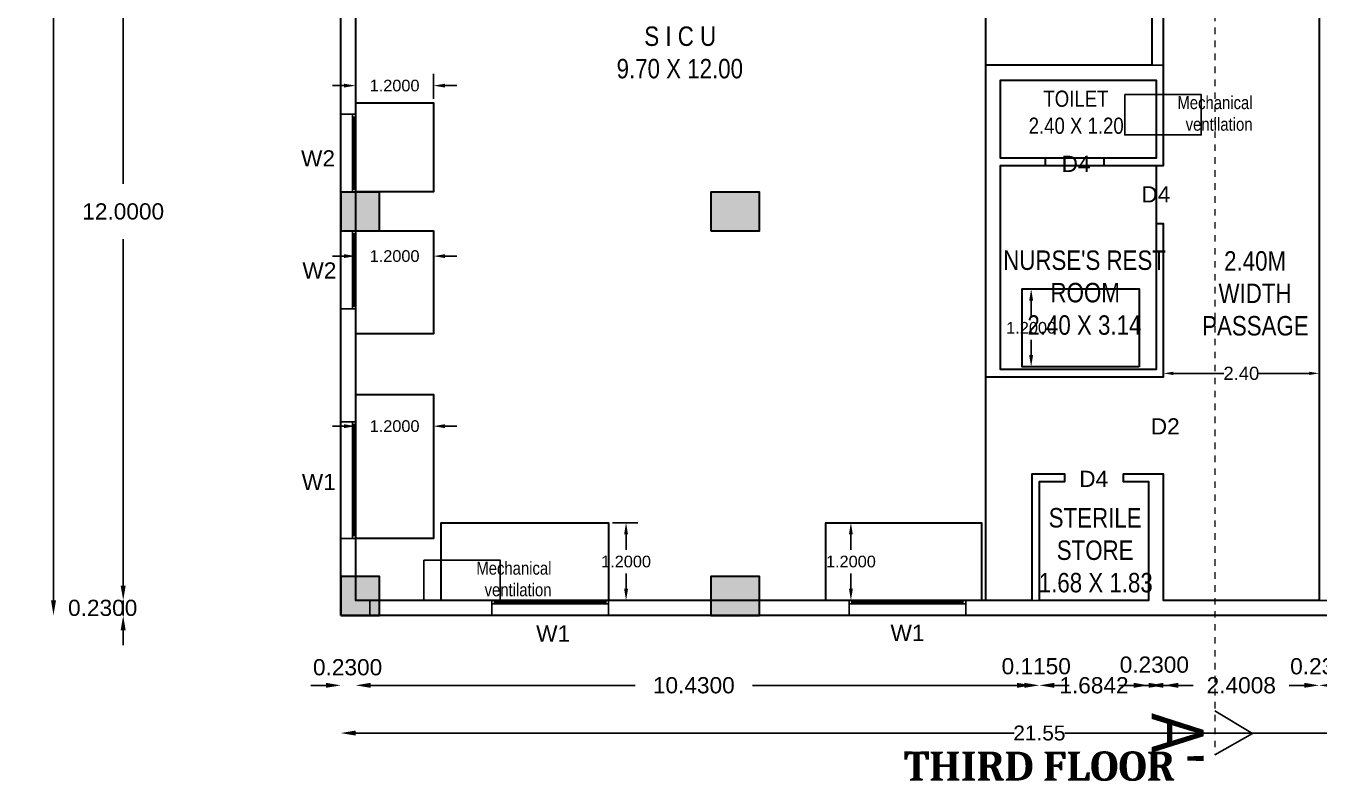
# Model space of a CAD drawing. Header units: metres. Extents: x -38 to 401, y 28 to 287.
# Drawn here: x 205.95 to 225.9, y 94 to 105.65 of the extents above; entities that cross this region are included whole.
import ezdxf

# ---------------------------------------------------------------- set-up
doc = ezdxf.new("R2010")
doc.units = ezdxf.units.M
doc.linetypes.add('CENTER', pattern=[2, 1.25, -0.25, 0.25, -0.25])
doc.layers.add('BLK_1_COVERED_AREA', color=140, linetype='Continuous', plot=False)
for name, color, linetype in [('BLK_1_FLR_3_AC_ROOM_5', 117, 'Continuous'), ('BLK_1_FLR_3_AC_ROOM_6', 117, 'Continuous'), ('BLK_1_FLR_3_ACROOM_5_LIGHT_VENTILATION_2', 117, 'Continuous'), ('BLK_1_FLR_3_ACROOM_5_LIGHT_VENTILATION_3', 117, 'Continuous'), ('BLK_1_FLR_3_ACROOM_5_LIGHT_VENTILATION_4', 117, 'Continuous'), ('BLK_1_FLR_3_ACROOM_5_LIGHT_VENTILATION_6', 117, 'Continuous'), ('BLK_1_FLR_3_ACROOM_6_LIGHT_VENTILATION_1', 117, 'Continuous'), ('BLK_1_FLR_3_CARPET_AREA', 10, 'Continuous'), ('PATH_WAY', 140, 'Continuous'), ('UBEAM', 1, 'Continuous'), ('UHATCH', 8, 'Continuous')]:
    doc.layers.add(name, color=color, linetype=linetype)
for name, color, linetype, lineweight in [('BLK_1_FLR_3_BLT_UP_AREA', 4, 'Continuous', 30), ('BLK_1_FLR_3_WC_BATH', 4, 'Continuous', 30), ('BLK_1_LVL_3_BLDG_FOOT_PRINT', 4, 'Continuous', 30), ('UCOLUMN', 6, 'Continuous', 30)]:
    doc.layers.add(name, color=color, linetype=linetype, lineweight=lineweight)
doc.styles.get("Standard").update_dxf_attribs({"font": 'arial.ttf'})
doc.dimstyles.get("Standard").update_dxf_attribs({"dimtxt": 0.18, "dimasz": 0.18, "dimexe": 0.18, "dimexo": 0.0625, "dimgap": 0.09, "dimtad": 0, "dimtih": 1, "dimtoh": 1, "dimdec": 4, "dimzin": 0, "dimdsep": 46, "dimtxsty": 'Standard', "dimcen": 0.09, "dimadec": 0, "dimazin": 0, "dimtfac": 1, "dimtdec": 4, "dimtofl": 0, "dimtmove": 0, "dimatfit": 3, "dimfxl": 0, "dimtolj": 1, "dimtzin": 0, "dimarcsym": 0})
doc.dimstyles.new('STANDARD$0', dxfattribs={"dimtxt": 7, "dimasz": 3, "dimexe": 3, "dimexo": 1, "dimgap": 1.5, "dimtad": 1, "dimdec": 1, "dimzin": 1, "dimdsep": 46, "dimlunit": 4, "dimtxsty": 'Standard', "dimblk": 'OBLIQUE', "dimcen": 0.09375, "dimdle": 1, "dimclrd": 8, "dimclre": 8, "dimclrt": 7, "dimadec": 1, "dimazin": 0, "dimtfac": 1, "dimtdec": 1, "dimtix": 1, "dimtmove": 2, "dimatfit": 3, "dimldrblk": 'ARCHTICK', "dimfxl": 0, "dimfrac": 2, "dimtolj": 1, "dimtzin": 0, "dimarcsym": 0})

# ---------------------------------------------------------------- blocks, each defined once
blk = doc.blocks.new('*D177')
at = {"color": 0, "lineweight": -2}
for p, q in [((211.036, 94.738), (221.19, 94.738)), ((232.126, 94.738), (221.972, 94.738))]:
    blk.add_line(p, q, dxfattribs=at)
at = {"color": 0}
for points in [[(211.036, 94.777), (211.036, 94.7), (210.806, 94.738)], [(232.126, 94.777), (232.126, 94.7), (232.356, 94.738)]]:
    blk.add_solid(points, dxfattribs=at)
at = {"layer": 'Defpoints', "color": 0}
for p in [(210.806, 96.553), (232.356, 96.553), (210.806, 94.738)]:
    blk.add_point(p, dxfattribs=at)
at = {"color": 0, "lineweight": 25, "insert": (221.581, 94.738), "char_height": 0.23, "attachment_point": 5}
blk.add_mtext('\\A1;21.55', dxfattribs=at)
blk = doc.blocks.new('600X600')
at = {"layer": 'UHATCH', "linetype": 'Continuous'}
h = blk.add_hatch(color=256, dxfattribs=at)
h.dxf.hatch_style = 1
h.paths.add_polyline_path([(600, 600), (0, 600), (0, 0), (600, 0)])
at = {"layer": 'UCOLUMN', "linetype": 'Continuous'}
blk.add_lwpolyline([(0, 0), (600, 0), (600, 600), (0, 600)], close=True, dxfattribs=at)
blk = doc.blocks.new('750 x 750')
blk.add_blockref('600X600', (0, 75))
blk = doc.blocks.new('600X750')
at = {"layer": 'UHATCH', "linetype": 'Continuous'}
h = blk.add_hatch(color=256, dxfattribs=at)
h.dxf.hatch_style = 1
h.paths.add_polyline_path([(0, 600), (-750, 600), (-750, 0), (0, 0)])
at = {"layer": 'UCOLUMN', "linetype": 'Continuous'}
blk.add_lwpolyline([(0, 0), (-750, 0), (-750, 600), (0, 600)], close=True, dxfattribs=at)
blk = doc.blocks.new('ASDFSDFSDFDFD')
at = {"layer": 'UBEAM', "linetype": 'Continuous'}
for p in [(-21550, -9235), (-21550, -15165)]:
    blk.add_blockref('750 x 750', p, dxfattribs=at)
at = {"layer": 'UBEAM', "xscale": -1}
for p in [(-15840, -9160), (-15840, -15090)]:
    blk.add_blockref('600X750', p, dxfattribs=at)
blk = doc.blocks.new('*D565')
at = {"color": 0, "lineweight": -2}
for p, q in [((207.45, 108.553), (207.45, 103.211)), ((207.45, 97.013), (207.45, 102.355))]:
    blk.add_line(p, q, dxfattribs=at)
at = {"color": 0}
for points in [[(207.411, 108.553), (207.488, 108.553), (207.45, 108.783)], [(207.411, 97.013), (207.488, 97.013), (207.45, 96.783)]]:
    blk.add_solid(points, dxfattribs=at)
at = {"layer": 'Defpoints', "color": 0}
for p in [(207.45, 108.783), (211.036, 108.783), (211.036, 96.783)]:
    blk.add_point(p, dxfattribs=at)
at = {"color": 0, "lineweight": 25, "insert": (207.45, 102.783), "char_height": 0.25, "attachment_point": 5}
blk.add_mtext('\\A1;12.0000', dxfattribs=at)
blk = doc.blocks.new('*D566')
at = {"color": 0, "lineweight": -2}
for p, q in [((207.45, 97.013), (207.45, 97.243)), ((207.45, 96.783), (207.45, 96.553)), ((207.45, 96.323), (207.45, 96.093))]:
    blk.add_line(p, q, dxfattribs=at)
at = {"color": 0}
for points in [[(207.411, 97.013), (207.488, 97.013), (207.45, 96.783)], [(207.411, 96.323), (207.488, 96.323), (207.45, 96.553)]]:
    blk.add_solid(points, dxfattribs=at)
at = {"layer": 'Defpoints', "color": 0}
for p in [(211.036, 96.783), (207.45, 96.553), (210.806, 96.553)]:
    blk.add_point(p, dxfattribs=at)
at = {"color": 0, "lineweight": 25, "insert": (207.134, 96.668), "char_height": 0.25, "attachment_point": 5}
blk.add_mtext('\\A1;0.2300', dxfattribs=at)
blk = doc.blocks.new('*D579')
at = {"color": 0, "lineweight": -2}
for p, q in [((206.375, 149.667), (206.375, 123.653)), ((206.375, 96.783), (206.375, 122.797))]:
    blk.add_line(p, q, dxfattribs=at)
at = {"color": 0}
for points in [[(206.337, 149.667), (206.413, 149.667), (206.375, 149.897)], [(206.337, 96.783), (206.413, 96.783), (206.375, 96.553)]]:
    blk.add_solid(points, dxfattribs=at)
at = {"layer": 'Defpoints', "color": 0}
for p in [(206.375, 149.897), (210.793, 149.897), (210.806, 96.553)]:
    blk.add_point(p, dxfattribs=at)
at = {"color": 0, "lineweight": 25, "insert": (206.375, 123.225), "char_height": 0.25, "attachment_point": 5}
blk.add_mtext('\\A1;53.35', dxfattribs=at)
blk = doc.blocks.new('*D580')
at = {"color": 0, "lineweight": -2}
for p, q in [((211.266, 95.474), (215.347, 95.474)), ((221.236, 95.474), (217.155, 95.474))]:
    blk.add_line(p, q, dxfattribs=at)
at = {"color": 0}
for points in [[(211.266, 95.513), (211.266, 95.436), (211.036, 95.474)], [(221.236, 95.513), (221.236, 95.436), (221.466, 95.474)]]:
    blk.add_solid(points, dxfattribs=at)
at = {"layer": 'Defpoints', "color": 0}
for p in [(211.036, 96.783), (221.466, 96.785), (221.466, 95.474)]:
    blk.add_point(p, dxfattribs=at)
at = {"color": 0, "lineweight": 25, "insert": (216.251, 95.474), "char_height": 0.25, "attachment_point": 5}
blk.add_mtext('\\A1;10.4300', dxfattribs=at)
blk = doc.blocks.new('*D47')
at = {"color": 0, "lineweight": -2}
for p, q in [((210.576, 95.474), (210.346, 95.474)), ((211.266, 95.474), (211.496, 95.474))]:
    blk.add_line(p, q, dxfattribs=at)
at = {"color": 0}
for points in [[(210.576, 95.513), (210.576, 95.436), (210.806, 95.474)], [(211.266, 95.513), (211.266, 95.436), (211.036, 95.474)]]:
    blk.add_solid(points, dxfattribs=at)
at = {"layer": 'Defpoints', "color": 0}
for p in [(211.036, 96.783), (210.806, 96.553), (210.806, 95.474)]:
    blk.add_point(p, dxfattribs=at)
at = {"color": 0, "lineweight": 25, "insert": (210.911, 95.752), "char_height": 0.25, "attachment_point": 5}
blk.add_mtext('\\A1;0.2300', dxfattribs=at)
blk = doc.blocks.new('*D445')
at = {"color": 0, "lineweight": -2}
for p, q in [((221.236, 95.474), (221.006, 95.474)), ((221.811, 95.474), (222.041, 95.474))]:
    blk.add_line(p, q, dxfattribs=at)
at = {"color": 0}
for points in [[(221.236, 95.513), (221.236, 95.436), (221.466, 95.474)], [(221.811, 95.513), (221.811, 95.436), (221.581, 95.474)]]:
    blk.add_solid(points, dxfattribs=at)
at = {"layer": 'Defpoints', "color": 0}
for p in [(221.466, 96.785), (221.581, 96.785), (221.581, 95.474)]:
    blk.add_point(p, dxfattribs=at)
at = {"color": 0, "lineweight": 25, "insert": (221.532, 95.768), "char_height": 0.25, "attachment_point": 5}
blk.add_mtext('\\A1;0.1150', dxfattribs=at)
blk = doc.blocks.new('*D446')
at = {"color": 0, "lineweight": -2}
for p, q in [((221.351, 95.474), (221.121, 95.474)), ((223.495, 95.474), (223.725, 95.474))]:
    blk.add_line(p, q, dxfattribs=at)
at = {"color": 0}
for points in [[(221.351, 95.513), (221.351, 95.436), (221.581, 95.474)], [(223.495, 95.513), (223.495, 95.436), (223.265, 95.474)]]:
    blk.add_solid(points, dxfattribs=at)
at = {"layer": 'Defpoints', "color": 0}
for p in [(221.581, 96.785), (223.265, 96.783), (223.265, 95.474)]:
    blk.add_point(p, dxfattribs=at)
at = {"color": 0, "lineweight": 25, "insert": (222.423, 95.474), "char_height": 0.25, "attachment_point": 5}
blk.add_mtext('\\A1;1.6842', dxfattribs=at)
blk = doc.blocks.new('*D447')
at = {"color": 0, "lineweight": -2}
for p, q in [((223.035, 95.474), (222.805, 95.474)), ((223.725, 95.474), (223.955, 95.474))]:
    blk.add_line(p, q, dxfattribs=at)
at = {"color": 0}
for points in [[(223.035, 95.513), (223.035, 95.436), (223.265, 95.474)], [(223.725, 95.513), (223.725, 95.436), (223.495, 95.474)]]:
    blk.add_solid(points, dxfattribs=at)
at = {"layer": 'Defpoints', "color": 0}
for p in [(223.265, 96.783), (223.495, 96.783), (223.495, 95.474)]:
    blk.add_point(p, dxfattribs=at)
at = {"color": 0, "lineweight": 25, "insert": (223.354, 95.792), "char_height": 0.25, "attachment_point": 5}
blk.add_mtext('\\A1;0.2300', dxfattribs=at)
blk = doc.blocks.new('*D448')
at = {"color": 0, "lineweight": -2}
for p, q in [((223.265, 95.474), (223.035, 95.474)), ((226.126, 95.474), (226.356, 95.474))]:
    blk.add_line(p, q, dxfattribs=at)
at = {"color": 0}
for points in [[(223.265, 95.513), (223.265, 95.436), (223.495, 95.474)], [(226.126, 95.513), (226.126, 95.436), (225.896, 95.474)]]:
    blk.add_solid(points, dxfattribs=at)
at = {"layer": 'Defpoints', "color": 0}
for p in [(223.495, 96.783), (225.896, 96.783), (225.896, 95.474)]:
    blk.add_point(p, dxfattribs=at)
at = {"color": 0, "lineweight": 25, "insert": (224.695, 95.474), "char_height": 0.25, "attachment_point": 5}
blk.add_mtext('\\A1;2.4008', dxfattribs=at)
blk = doc.blocks.new('*D449')
at = {"color": 0, "lineweight": -2}
for p, q in [((225.666, 95.474), (225.436, 95.474)), ((226.356, 95.474), (226.586, 95.474))]:
    blk.add_line(p, q, dxfattribs=at)
at = {"color": 0}
for points in [[(225.666, 95.513), (225.666, 95.436), (225.896, 95.474)], [(226.356, 95.513), (226.356, 95.436), (226.126, 95.474)]]:
    blk.add_solid(points, dxfattribs=at)
at = {"layer": 'Defpoints', "color": 0}
for p in [(225.896, 96.783), (226.126, 96.783), (226.126, 95.474)]:
    blk.add_point(p, dxfattribs=at)
at = {"color": 0, "lineweight": 25, "insert": (225.983, 95.767), "char_height": 0.25, "attachment_point": 5}
blk.add_mtext('\\A1;0.2300', dxfattribs=at)
blk = doc.blocks.new('*D746')
at = {"layer": 'Defpoints', "color": 0}
for p in [(223.496, 100.233), (225.896, 100.286), (225.896, 100.233)]:
    blk.add_point(p, dxfattribs=at)
at = {"layer": 'PATH_WAY', "color": 0, "lineweight": -2}
for p, q in [((223.496, 100.233), (223.496, 100.286)), ((223.648, 100.286), (224.428, 100.286)), ((225.743, 100.286), (224.963, 100.286)), ((225.896, 100.233), (225.896, 100.286))]:
    blk.add_line(p, q, dxfattribs=at)
at = {"layer": 'PATH_WAY', "color": 0}
for points in [[(223.648, 100.312), (223.648, 100.261), (223.496, 100.286)], [(225.743, 100.312), (225.743, 100.261), (225.896, 100.286)]]:
    blk.add_solid(points, dxfattribs=at)
at = {"layer": 'PATH_WAY', "color": 0, "lineweight": 30, "insert": (224.696, 100.286), "char_height": 0.2032, "attachment_point": 5}
blk.add_mtext('\\A1;2.40', dxfattribs=at)
blk = doc.blocks.new('*D970')
at = {"layer": 'BLK_1_FLR_3_ACROOM_5_LIGHT_VENTILATION_2', "color": 0, "lineweight": -2}
for p, q in [((210.856, 104.725), (210.676, 104.725)), ((211.036, 104.521), (211.036, 104.905)), ((212.236, 104.521), (212.236, 104.905)), ((212.416, 104.725), (212.596, 104.725))]:
    blk.add_line(p, q, dxfattribs=at)
at = {"layer": 'BLK_1_FLR_3_ACROOM_5_LIGHT_VENTILATION_2', "color": 0}
for points in [[(210.856, 104.755), (210.856, 104.695), (211.036, 104.725)], [(212.416, 104.755), (212.416, 104.695), (212.236, 104.725)]]:
    blk.add_solid(points, dxfattribs=at)
at = {"layer": 'Defpoints', "color": 0}
for p in [(212.236, 104.725), (211.036, 104.458), (212.236, 104.458)]:
    blk.add_point(p, dxfattribs=at)
at = {"layer": 'BLK_1_FLR_3_ACROOM_5_LIGHT_VENTILATION_2', "color": 0, "lineweight": 30, "insert": (211.636, 104.725), "char_height": 0.18, "attachment_point": 5}
blk.add_mtext('\\A1;1.2000', dxfattribs=at)
blk = doc.blocks.new('*D971')
at = {"layer": 'BLK_1_FLR_3_ACROOM_5_LIGHT_VENTILATION_3', "color": 0, "lineweight": -2}
for p, q in [((211.036, 102.42), (211.036, 101.915)), ((212.236, 102.42), (212.236, 101.915)), ((210.856, 102.095), (210.676, 102.095)), ((212.416, 102.095), (212.596, 102.095))]:
    blk.add_line(p, q, dxfattribs=at)
at = {"layer": 'BLK_1_FLR_3_ACROOM_5_LIGHT_VENTILATION_3', "color": 0}
for points in [[(210.856, 102.125), (210.856, 102.065), (211.036, 102.095)], [(212.416, 102.125), (212.416, 102.065), (212.236, 102.095)]]:
    blk.add_solid(points, dxfattribs=at)
at = {"layer": 'Defpoints', "color": 0}
for p in [(211.036, 102.483), (212.236, 102.483), (211.036, 102.095)]:
    blk.add_point(p, dxfattribs=at)
at = {"layer": 'BLK_1_FLR_3_ACROOM_5_LIGHT_VENTILATION_3', "color": 0, "lineweight": 30, "insert": (211.636, 102.095), "char_height": 0.18, "attachment_point": 5}
blk.add_mtext('\\A1;1.2000', dxfattribs=at)
blk = doc.blocks.new('*D972')
at = {"layer": 'BLK_1_FLR_3_ACROOM_5_LIGHT_VENTILATION_4', "color": 0, "lineweight": -2}
for p, q in [((211.036, 99.897), (211.036, 99.292)), ((212.236, 99.897), (212.236, 99.292)), ((210.856, 99.472), (210.676, 99.472)), ((212.416, 99.472), (212.596, 99.472))]:
    blk.add_line(p, q, dxfattribs=at)
at = {"layer": 'BLK_1_FLR_3_ACROOM_5_LIGHT_VENTILATION_4', "color": 0}
for points in [[(210.856, 99.502), (210.856, 99.442), (211.036, 99.472)], [(212.416, 99.502), (212.416, 99.442), (212.236, 99.472)]]:
    blk.add_solid(points, dxfattribs=at)
at = {"layer": 'Defpoints', "color": 0}
for p in [(211.036, 99.96), (212.236, 99.96), (211.036, 99.472)]:
    blk.add_point(p, dxfattribs=at)
at = {"layer": 'BLK_1_FLR_3_ACROOM_5_LIGHT_VENTILATION_4', "color": 0, "lineweight": 30, "insert": (211.636, 99.472), "char_height": 0.18, "attachment_point": 5}
blk.add_mtext('\\A1;1.2000', dxfattribs=at)
blk = doc.blocks.new('*D973')
at = {"layer": 'BLK_1_FLR_3_ACROOM_5_LIGHT_VENTILATION_4', "color": 0, "lineweight": -2}
for p, q in [((214.998, 97.983), (215.386, 97.983)), ((215.206, 97.803), (215.206, 97.565)), ((215.206, 96.963), (215.206, 97.201)), ((214.998, 96.783), (215.386, 96.783))]:
    blk.add_line(p, q, dxfattribs=at)
at = {"layer": 'BLK_1_FLR_3_ACROOM_5_LIGHT_VENTILATION_4', "color": 0}
for points in [[(215.176, 97.803), (215.236, 97.803), (215.206, 97.983)], [(215.176, 96.963), (215.236, 96.963), (215.206, 96.783)]]:
    blk.add_solid(points, dxfattribs=at)
at = {"layer": 'Defpoints', "color": 0}
for p in [(214.936, 97.983), (214.936, 96.783), (215.206, 96.783)]:
    blk.add_point(p, dxfattribs=at)
at = {"layer": 'BLK_1_FLR_3_ACROOM_5_LIGHT_VENTILATION_4', "color": 0, "lineweight": 30, "insert": (215.206, 97.383), "char_height": 0.18, "attachment_point": 5}
blk.add_mtext('\\A1;1.2000', dxfattribs=at)
blk = doc.blocks.new('*D974')
at = {"layer": 'BLK_1_FLR_3_ACROOM_5_LIGHT_VENTILATION_6', "color": 0, "lineweight": -2}
for p, q in [((218.35, 97.983), (218.854, 97.983)), ((218.674, 97.803), (218.674, 97.565)), ((218.674, 96.963), (218.674, 97.201)), ((218.35, 96.783), (218.854, 96.783))]:
    blk.add_line(p, q, dxfattribs=at)
at = {"layer": 'BLK_1_FLR_3_ACROOM_5_LIGHT_VENTILATION_6', "color": 0}
for points in [[(218.644, 97.803), (218.704, 97.803), (218.674, 97.983)], [(218.644, 96.963), (218.704, 96.963), (218.674, 96.783)]]:
    blk.add_solid(points, dxfattribs=at)
at = {"layer": 'Defpoints', "color": 0}
for p in [(218.288, 97.983), (218.288, 96.783), (218.674, 96.783)]:
    blk.add_point(p, dxfattribs=at)
at = {"layer": 'BLK_1_FLR_3_ACROOM_5_LIGHT_VENTILATION_6', "color": 0, "lineweight": 30, "insert": (218.674, 97.383), "char_height": 0.18, "attachment_point": 5}
blk.add_mtext('\\A1;1.2000', dxfattribs=at)
blk = doc.blocks.new('*D975')
at = {"layer": 'BLK_1_FLR_3_ACROOM_6_LIGHT_VENTILATION_1', "color": 0, "lineweight": -2}
for p, q in [((221.38, 101.588), (221.634, 101.588)), ((221.454, 101.408), (221.454, 101.17)), ((221.454, 100.568), (221.454, 100.806)), ((221.38, 100.388), (221.634, 100.388))]:
    blk.add_line(p, q, dxfattribs=at)
at = {"layer": 'BLK_1_FLR_3_ACROOM_6_LIGHT_VENTILATION_1', "color": 0}
for points in [[(221.424, 101.408), (221.484, 101.408), (221.454, 101.588)], [(221.424, 100.568), (221.484, 100.568), (221.454, 100.388)]]:
    blk.add_solid(points, dxfattribs=at)
at = {"layer": 'Defpoints', "color": 0}
for p in [(221.318, 101.588), (221.454, 101.588), (221.318, 100.388)]:
    blk.add_point(p, dxfattribs=at)
at = {"layer": 'BLK_1_FLR_3_ACROOM_6_LIGHT_VENTILATION_1', "color": 0, "lineweight": 30, "insert": (221.454, 100.988), "char_height": 0.18, "attachment_point": 5}
blk.add_mtext('\\A1;1.2000', dxfattribs=at)

msp = doc.modelspace()

# ---------------------------------------------------------------- linework, layer by layer
at = {"linetype": 'CENTER', "lineweight": 20, "ltscale": 0.05}
msp.add_line((224.28651, 151.61908), (224.28651, 94.40435), dxfattribs=at)
at = {"color": 7, "lineweight": 25}
for p, q in [((225.89571, 108.78293), (225.89571, 96.78293)), ((211.03571, 104.28293), (211.03571, 105.95036)), ((211.03571, 104.28293), (210.80571, 104.28293)), ((210.80572, 103.08293), (210.80572, 104.28293)), ((210.98461, 104.24034), (210.98461, 103.09899)), ((211.00664, 103.12552), (211.00665, 104.24034)), ((211.01516, 103.12552), (211.01517, 104.24034)), ((211.03571, 103.09899), (211.03572, 104.24034)), ((210.80571, 103.08293), (211.03571, 103.08293)), ((211.03571, 102.48294), (211.03571, 103.08292)), ((211.03571, 102.48293), (210.80571, 102.48293)), ((210.80572, 102.48293), (210.80572, 101.28293)), ((210.98461, 101.32552), (210.98461, 102.46688)), ((211.00664, 102.44034), (211.00665, 101.32552)), ((211.01516, 102.44034), (211.01517, 101.32552)), ((211.03571, 102.46688), (211.03572, 101.32552)), ((210.80571, 101.28293), (211.03571, 101.28293)), ((211.03571, 99.5406), (211.03571, 101.28293)), ((210.80571, 97.7406), (210.80571, 99.5406)), ((211.03571, 99.5406), (210.80571, 99.5406)), ((210.98461, 99.49801), (210.9846, 97.75665)), ((211.00663, 97.78319), (211.00664, 99.49801)), ((211.01515, 97.78319), (211.01516, 99.49801)), ((211.03571, 97.75665), (211.03571, 99.49801)), ((221.97323, 98.73293), (221.46571, 98.73293)), ((221.46571, 98.73293), (221.46571, 96.78543)), ((221.58071, 96.78543), (221.58071, 98.61793)), ((221.58071, 98.61793), (221.97321, 98.61793)), ((221.97321, 98.61793), (221.97323, 98.73293)), ((223.49571, 98.73293), (222.87321, 98.73293)), ((222.87321, 98.73293), (222.87321, 98.61793)), ((222.87321, 98.61793), (223.26571, 98.61793)), ((223.26571, 98.61793), (223.2649, 96.78293)), ((223.4949, 96.78293), (223.49571, 98.73293)), ((210.80571, 97.7406), (211.03571, 97.7406)), ((211.03571, 96.78543), (211.03571, 97.7406)), ((211.03571, 96.78543), (211.25571, 96.78293)), ((213.13571, 96.78293), (211.03571, 96.78293)), ((211.25571, 96.55293), (211.25571, 96.78293)), ((213.13571, 96.78293), (213.13571, 96.55293)), ((213.15177, 96.78293), (214.89312, 96.78294)), ((213.1783, 96.76238), (214.89312, 96.76239)), ((213.1783, 96.75386), (214.89312, 96.75387)), ((223.2649, 96.78293), (214.93571, 96.78293)), ((214.93571, 96.78293), (214.93571, 96.55293)), ((218.64475, 96.78293), (218.64475, 96.55293)), ((218.66081, 96.78293), (220.40216, 96.78294)), ((218.68734, 96.76238), (220.40216, 96.76239)), ((218.68734, 96.75386), (220.40216, 96.75387)), ((220.44475, 96.78293), (220.44475, 96.55293)), ((227.81071, 96.78293), (223.4949, 96.78293)), ((210.80571, 96.55293), (211.25571, 96.55293)), ((210.80571, 96.55293), (213.13571, 96.55293)), ((213.13571, 96.55294), (214.93571, 96.55294)), ((214.89312, 96.73183), (213.15177, 96.73182)), ((214.93571, 96.55293), (227.81071, 96.55293)), ((218.64475, 96.55294), (220.44475, 96.55294)), ((220.40216, 96.73183), (218.66081, 96.73182))]:
    msp.add_line(p, q, dxfattribs=at)
for points in [[(210.80571, 104.28293), (210.80571, 105.95036)], [(223.49571, 102.59293), (223.49571, 100.23293), (220.75071, 100.23293), (220.75071, 105.03793), (223.49571, 105.03793), (223.49571, 103.49293), (222.57321, 103.49293), (222.57321, 103.60793), (223.38071, 103.60793), (223.38071, 104.80793), (220.98071, 104.80793), (220.98071, 103.60793), (221.67321, 103.60793), (221.67321, 103.49293), (220.98071, 103.49293), (220.98071, 100.34793), (223.38071, 100.34793), (223.38071, 102.59293), (223.49571, 102.59293)], [(210.80571, 102.48294), (210.80571, 103.08292)], [(210.80571, 99.5406), (210.80571, 101.28293)], [(210.80571, 96.55293), (210.80571, 97.7406)], [(224.28651, 95.08032), (224.86939, 94.73047), (224.28651, 94.40435)]]:
    msp.add_lwpolyline(points, dxfattribs=at)
for points in [[(222.89867, 104.58569), (224.0781, 104.58569), (224.0781, 103.96427), (222.89867, 103.96427)], [(211.03572, 104.24034), (210.98461, 104.24034), (210.98461, 104.28293), (211.03572, 104.28293)], [(211.03571, 103.12552), (210.98461, 103.12552), (210.98461, 103.08293), (211.03571, 103.08293)], [(211.03571, 102.44034), (210.98461, 102.44034), (210.98461, 102.48293), (211.03571, 102.48293)], [(211.03572, 101.32552), (210.98461, 101.32552), (210.98461, 101.28293), (211.03572, 101.28293)], [(211.03571, 99.49801), (210.98461, 99.49801), (210.98461, 99.5406), (211.03571, 99.5406)], [(211.03571, 97.78319), (210.9846, 97.78319), (210.9846, 97.7406), (211.03571, 97.7406)], [(212.08571, 97.40435), (213.26515, 97.40435), (213.26515, 96.78293), (212.08571, 96.78293)], [(213.1783, 96.78293), (213.1783, 96.73182), (213.13571, 96.73182), (213.13571, 96.78293)], [(214.89312, 96.78294), (214.89312, 96.73183), (214.93571, 96.73183), (214.93571, 96.78294)], [(218.68734, 96.78293), (218.68734, 96.73182), (218.64475, 96.73182), (218.64475, 96.78293)], [(220.40216, 96.78294), (220.40216, 96.73183), (220.44475, 96.73183), (220.44475, 96.78294)]]:
    msp.add_lwpolyline(points, close=True, dxfattribs=at)
at = {"layer": 'BLK_1_COVERED_AREA', "color": 140, "lineweight": 30}
msp.add_lwpolyline([(210.80571, 96.55304), (210.80571, 114.85374), (209.73558, 114.85304), (209.73558, 149.89714), (233.85571, 149.90304), (233.85571, 124.83662), (232.35571, 124.83662), (232.35571, 96.55304)], close=True, dxfattribs=at)
at = {"layer": 'BLK_1_FLR_3_AC_ROOM_5', "color": 2, "lineweight": 30}
msp.add_lwpolyline([(220.75071, 96.78293), (211.03571, 96.78293), (211.03571, 108.78293), (220.75071, 108.78293)], close=True, dxfattribs=at)
at = {"layer": 'BLK_1_FLR_3_AC_ROOM_6', "color": 2, "lineweight": 30}
msp.add_lwpolyline([(223.38071, 100.34793), (220.98071, 100.34793), (220.98071, 103.49293), (223.38071, 103.49293)], close=True, dxfattribs=at)
at = {"layer": 'BLK_1_FLR_3_ACROOM_5_LIGHT_VENTILATION_2', "color": 2, "lineweight": 30}
msp.add_lwpolyline([(211.03571, 103.08499), (211.03571, 104.45816), (212.23571, 104.45816), (212.23571, 103.08499)], close=True, dxfattribs=at)
at = {"layer": 'BLK_1_FLR_3_ACROOM_5_LIGHT_VENTILATION_3', "color": 2, "lineweight": 30}
msp.add_lwpolyline([(211.03571, 100.89459), (211.03571, 102.48293), (212.23571, 102.48293), (212.23571, 100.89459)], close=True, dxfattribs=at)
at = {"layer": 'BLK_1_FLR_3_ACROOM_5_LIGHT_VENTILATION_4', "color": 2, "lineweight": 30}
for points in [[(211.03571, 97.7406), (211.03571, 99.95963), (212.23571, 99.95963), (212.23571, 97.7406)], [(214.93571, 96.78293), (212.35317, 96.78293), (212.35317, 97.98293), (214.93571, 97.98293)]]:
    msp.add_lwpolyline(points, close=True, dxfattribs=at)
at = {"layer": 'BLK_1_FLR_3_ACROOM_5_LIGHT_VENTILATION_6', "color": 2, "lineweight": 30}
msp.add_lwpolyline([(220.68866, 96.78293), (218.28767, 96.78293), (218.28767, 97.98293), (220.68866, 97.98293)], close=True, dxfattribs=at)
at = {"layer": 'BLK_1_FLR_3_ACROOM_6_LIGHT_VENTILATION_1', "color": 2, "lineweight": 30}
msp.add_lwpolyline([(223.11762, 100.38812), (221.31762, 100.38812), (221.31762, 101.58812), (223.11762, 101.58812)], close=True, dxfattribs=at)
at = {"layer": 'BLK_1_FLR_3_BLT_UP_AREA', "color": 12, "lineweight": 30}
msp.add_lwpolyline([(210.80571, 96.5524), (210.80571, 114.85363), (209.73558, 114.85293), (209.73558, 149.89808), (233.85571, 149.90398), (233.85571, 124.83651), (232.35588, 124.83651), (232.35588, 96.5524)], close=True, dxfattribs=at)
at = {"layer": 'BLK_1_FLR_3_CARPET_AREA', "color": 15, "linetype": 'Continuous', "lineweight": 30}
for points in [[(225.89571, 109.01293), (225.89571, 96.78293), (223.4949, 96.78293), (223.49571, 98.73293), (222.87321, 98.73293), (222.87321, 98.61793), (223.26571, 98.61776), (223.26571, 96.78293), (221.58071, 96.78293), (221.58071, 98.61793), (221.97321, 98.61789), (221.97321, 98.73293), (221.46571, 98.73293), (221.46571, 96.78293), (217.26571, 96.78293), (217.26571, 97.15293), (216.51571, 97.15293), (216.51571, 96.78293), (211.40571, 96.78293), (211.40571, 97.15293), (211.03571, 97.15293), (211.03571, 102.48293), (211.40571, 102.48293), (211.40571, 103.08293), (211.03571, 103.08292), (211.03571, 108.41293)], [(223.31739, 106.53793), (223.31739, 105.03793), (220.75071, 105.03793), (220.75071, 100.23293), (223.49571, 100.23293), (223.49571, 102.59293), (223.38071, 102.59293), (223.38071, 100.34793), (220.98071, 100.34793), (220.98071, 103.49293), (221.67321, 103.49293), (221.67321, 103.60793), (220.98071, 103.60793), (220.98071, 104.80793), (223.38071, 104.80793), (223.38071, 103.60793), (222.57321, 103.60793), (222.57321, 103.49293), (223.49571, 103.49293), (223.49571, 109.01293)]]:
    msp.add_lwpolyline(points, dxfattribs=at)
at = {"layer": 'BLK_1_FLR_3_WC_BATH', "color": 2, "linetype": 'Continuous', "lineweight": 30}
msp.add_lwpolyline([(223.38071, 103.60793), (220.98071, 103.60793), (220.98071, 104.80793), (223.38071, 104.80793)], close=True, dxfattribs=at)
at = {"layer": 'BLK_1_LVL_3_BLDG_FOOT_PRINT', "color": 1}
msp.add_lwpolyline([(210.8057, 96.55293), (210.8057, 114.85363), (209.73557, 114.85293), (209.73557, 149.89704), (233.8557, 149.90293), (233.85571, 124.83651), (232.35571, 124.83651), (232.3557, 96.55293)], close=True, dxfattribs=at)

# ---------------------------------------------------------------- block references
at = {"color": 7, "lineweight": 25, "xscale": 0.001, "yscale": 0.001, "zscale": 0.001}
msp.add_blockref('ASDFSDFSDFDFD', (232.35571, 111.64293), dxfattribs=at)
msp.add_blockref('ASDFSDFSDFDFD', (232.35571, 111.64293), dxfattribs=at)

# ---------------------------------------------------------------- texts
at = {"color": 7, "lineweight": 25}
for s, insert, char_height, width, attachment_point in [('{\\fArial Narrow|b0|i0|c0|p34;\\W5.12406;  \\W1;S I C U\\P{\\W5.774894; }9.70 X 12.00}', (214.50855, 104.83304), 0.3, 3.0224593, 7), ('{\\fArial Narrow|b0|i0|c0|p34;\\W5.59955;  \\W1;TOILET\\P{\\W8.356486; }2.40 X 1.20}', (220.75071, 103.97805), 0.25, 2.774038, 7), ('{\\fArial Narrow|b0|i0|c0|p34;Mechanical\\Pventilation}', (224.86871, 104.02655), 0.2, 2.774038, 9), ("{\\fArial Narrow|b0|i0|c0|p34;\\W2.85091; \\W1;NURSE'S REST \\P\\W5.24612;  \\W1;ROOM \\P{\\W6.75348; }2.40 X 3.14}", (220.75071, 102.18206), 0.3, 3.0224593, 1), ('{\\fArial Narrow|b0|i0|c0|p34;\\W5.5004;  \\W1;2.40M\\P\\W5.04858;  \\W1;WIDTH\\P{\\W7.453694; }PASSAGE}', (223.37917, 102.17106), 0.3, 3.0224593, 1), ('{\\fArial Narrow|b0|i0|c0|p34;\\W8.49759; \\W1;STERILE \\P{\\W9.797377; }STORE\\P{\\W6.892667; }1.68 X 1.83}', (220.91288, 98.20889), 0.3, 3.0224593, 1), ('{\\fArial Narrow|b0|i0|c0|p34;Mechanical\\Pventilation}', (214.05575, 96.84521), 0.2, 2.774038, 9), ('\\A1;{\\fCambria|b1|i0|c0|p18;\\W8.5445;     \\W1;THIRD FLOOR}', (213.14688, 94.45328), 0.45, 16.9519723, 1)]:
    msp.add_mtext(s, dxfattribs=dict(at, insert=insert, char_height=char_height, width=width, attachment_point=attachment_point))
at = {"color": 7, "lineweight": 25, "char_height": 0.25, "attachment_point": 1}
for s, insert in [('W2', (210.19322, 103.72763)), ('D4', (221.92366, 103.64331)), ('D4', (223.15375, 103.17263)), ('W2', (210.21422, 101.99863)), ('D2', (223.29875, 99.59363)), ('W1', (210.20522, 98.73663)), ('D4', (222.19575, 98.78463)), ('W1', (213.81922, 96.39863)), ('W1', (219.28526, 96.40763))]:
    msp.add_mtext_dynamic_manual_height_columns(s, width=331.5310086, gutter_width=1000, heights=[0], dxfattribs=dict(at, insert=insert))
at = {"color": 7, "lineweight": 25, "insert": (224.11521, 95.53473), "char_height": 0.8, "width": 1.7202398, "attachment_point": 1, "rotation": 270}
msp.add_mtext("{\\fArial Narrow|b0|i0|c0|p34;\\W1.92006; \\W1;A'}", dxfattribs=at)

# ---------------------------------------------------------------- dimensions: what is measured, and where the dimension line sits
at = {"lineweight": 25}
dim = msp.add_linear_dim(base=(206.37491, 149.89729), p1=(210.80571, 96.55293), p2=(210.79267, 149.89729), angle=90, text='53.35', dimstyle='Standard', override={"dimscale": 1, "dimtxt": 0.25, "dimasz": 0.23, "dimgap": 0.3, "dimpost": '\\X', "dimse1": 1, "dimse2": 1, "dimfxl": 25.4}, dxfattribs=at)
dim.commit()
dim.dimension.update_dxf_attribs({"geometry": '*D579', "text_midpoint": (206.37491, 123.22511)})
dim = msp.add_linear_dim(base=(207.44974, 108.78293), p1=(211.03571, 96.78293), p2=(211.03571, 108.78293), angle=90, dimstyle='Standard', override={"dimscale": 1, "dimtxt": 0.25, "dimasz": 0.23, "dimgap": 0.3, "dimpost": '\\X', "dimse1": 1, "dimse2": 1, "dimfxl": 25.4}, dxfattribs=at)
dim.commit()
dim.dimension.update_dxf_attribs({"geometry": '*D565', "text_midpoint": (207.44974, 102.78293)})
dim = msp.add_linear_dim(base=(207.44974, 96.55293), p1=(211.03571, 96.78293), p2=(210.80571, 96.55293), angle=90, dimstyle='Standard', override={"dimscale": 1, "dimtxt": 0.25, "dimasz": 0.23, "dimgap": 0.3, "dimpost": '\\X', "dimse1": 1, "dimse2": 1, "dimtmove": 1, "dimfxl": 25.4}, dxfattribs=at)
dim.commit()
dim.dimension.update_dxf_attribs({"geometry": '*D566', "text_midpoint": (207.13366, 96.66793), "dimtype": 128})
for base, p1, p2, picture, middle in [((210.80571, 95.47428), (211.03571, 96.78293), (210.80571, 96.55293), '*D47', (210.91123, 95.75213)), ((221.58071, 95.47428), (221.46571, 96.78543), (221.58071, 96.78543), '*D445', (221.5319, 95.76775)), ((223.4949, 95.47428), (223.2649, 96.78293), (223.4949, 96.78293), '*D447', (223.35363, 95.79245)), ((226.12571, 95.47428), (225.89571, 96.78293), (226.12571, 96.78293), '*D449', (225.98321, 95.76734))]:
    dim = msp.add_linear_dim(base=base, p1=p1, p2=p2, dimstyle='Standard', override={"dimscale": 1, "dimtxt": 0.25, "dimasz": 0.23, "dimgap": 0.3, "dimpost": '\\X', "dimse1": 1, "dimse2": 1, "dimtmove": 1, "dimfxl": 25.4}, dxfattribs=at)
    dim.commit()
    dim.dimension.update_dxf_attribs({"geometry": picture, "text_midpoint": middle, "dimtype": 128})
for base, p1, p2, override, picture, middle in [((221.46571, 95.47428), (211.03571, 96.78293), (221.46571, 96.78543), {"dimscale": 1, "dimtxt": 0.25, "dimasz": 0.23, "dimgap": 0.3, "dimpost": '\\X', "dimse1": 1, "dimse2": 1, "dimfxl": 25.4}, '*D580', (216.25071, 95.47428)), ((223.2649, 95.47428), (221.58071, 96.78543), (223.2649, 96.78293), {"dimscale": 1, "dimtxt": 0.25, "dimasz": 0.23, "dimgap": 0.3, "dimpost": '\\X', "dimse1": 1, "dimse2": 1, "dimtmove": 1, "dimfxl": 25.4}, '*D446', (222.42281, 95.47428)), ((225.89571, 95.47428), (223.4949, 96.78293), (225.89571, 96.78293), {"dimscale": 1, "dimtxt": 0.25, "dimasz": 0.23, "dimgap": 0.3, "dimpost": '\\X', "dimse1": 1, "dimse2": 1, "dimtmove": 1, "dimfxl": 25.4}, '*D448', (224.69531, 95.47428))]:
    dim = msp.add_linear_dim(base=base, p1=p1, p2=p2, dimstyle='Standard', override=override, dxfattribs=at)
    dim.commit()
    dim.dimension.update_dxf_attribs({"geometry": picture, "text_midpoint": middle})
at = {"color": 7, "lineweight": 25}
dim = msp.add_linear_dim(base=(210.80571, 94.73834), p1=(232.35571, 96.55293), p2=(210.80571, 96.55293), text='21.55', dimstyle='Standard', override={"dimscale": 1, "dimtxt": 0.23, "dimasz": 0.23, "dimgap": 0, "dimse1": 1, "dimse2": 1, "dimtmove": 1}, dxfattribs=at)
dim.commit()
dim.dimension.update_dxf_attribs({"geometry": '*D177', "text_midpoint": (221.58071, 94.73834)})
at = {"layer": 'BLK_1_FLR_3_ACROOM_5_LIGHT_VENTILATION_2', "color": 232, "lineweight": 30}
dim = msp.add_linear_dim(base=(212.23571, 104.72491), p1=(211.03571, 104.45816), p2=(212.23571, 104.45816), dimstyle='STANDARD$0', override={"dimtxt": 0.18, "dimasz": 0.18, "dimexe": 0.18, "dimexo": 0.0625, "dimgap": 0.09, "dimtad": 0, "dimtih": 1, "dimtoh": 1, "dimdec": 4, "dimzin": 0, "dimlunit": 2, "dimpost": '', "dimcen": 0.09, "dimdle": 0, "dimclrd": 0, "dimclre": 0, "dimclrt": 0, "dimadec": 0, "dimtdec": 4, "dimtix": 0, "dimtofl": 0, "dimtmove": 0, "dimfrac": 0}, dxfattribs=at)
dim.commit()
dim.dimension.update_dxf_attribs({"geometry": '*D970', "text_midpoint": (211.63571, 104.72491)})
at = {"layer": 'BLK_1_FLR_3_ACROOM_5_LIGHT_VENTILATION_3', "color": 232, "lineweight": 30}
dim = msp.add_linear_dim(base=(211.03571, 102.09538), p1=(212.23571, 102.48293), p2=(211.03571, 102.48293), dimstyle='STANDARD$0', override={"dimtxt": 0.18, "dimasz": 0.18, "dimexe": 0.18, "dimexo": 0.0625, "dimgap": 0.09, "dimtad": 0, "dimtih": 1, "dimtoh": 1, "dimdec": 4, "dimzin": 0, "dimlunit": 2, "dimpost": '', "dimcen": 0.09, "dimdle": 0, "dimclrd": 0, "dimclre": 0, "dimclrt": 0, "dimadec": 0, "dimtdec": 4, "dimtix": 0, "dimtofl": 0, "dimtmove": 0, "dimfrac": 0}, dxfattribs=at)
dim.commit()
dim.dimension.update_dxf_attribs({"geometry": '*D971', "text_midpoint": (211.63571, 102.09538)})
at = {"layer": 'BLK_1_FLR_3_ACROOM_5_LIGHT_VENTILATION_4', "color": 232, "lineweight": 30}
dim = msp.add_linear_dim(base=(211.03571, 99.47182), p1=(212.23571, 99.95963), p2=(211.03571, 99.95963), dimstyle='STANDARD$0', override={"dimtxt": 0.18, "dimasz": 0.18, "dimexe": 0.18, "dimexo": 0.0625, "dimgap": 0.09, "dimtad": 0, "dimtih": 1, "dimtoh": 1, "dimdec": 4, "dimzin": 0, "dimlunit": 2, "dimpost": '', "dimcen": 0.09, "dimdle": 0, "dimclrd": 0, "dimclre": 0, "dimclrt": 0, "dimadec": 0, "dimtdec": 4, "dimtix": 0, "dimtofl": 0, "dimtmove": 0, "dimfrac": 0}, dxfattribs=at)
dim.commit()
dim.dimension.update_dxf_attribs({"geometry": '*D972', "text_midpoint": (211.63571, 99.47182)})
dim = msp.add_linear_dim(base=(215.2062, 96.78293), p1=(214.93571, 97.98293), p2=(214.93571, 96.78293), angle=90, dimstyle='STANDARD$0', override={"dimtxt": 0.18, "dimasz": 0.18, "dimexe": 0.18, "dimexo": 0.0625, "dimgap": 0.09, "dimtad": 0, "dimtih": 1, "dimtoh": 1, "dimdec": 4, "dimzin": 0, "dimlunit": 2, "dimpost": '', "dimcen": 0.09, "dimdle": 0, "dimclrd": 0, "dimclre": 0, "dimclrt": 0, "dimadec": 0, "dimtdec": 4, "dimtix": 0, "dimtofl": 0, "dimtmove": 0, "dimfrac": 0}, dxfattribs=at)
dim.commit()
dim.dimension.update_dxf_attribs({"geometry": '*D973', "text_midpoint": (215.2062, 97.38293)})
at = {"layer": 'BLK_1_FLR_3_ACROOM_5_LIGHT_VENTILATION_6', "color": 232, "lineweight": 30}
dim = msp.add_linear_dim(base=(218.6744, 96.78293), p1=(218.28767, 97.98293), p2=(218.28767, 96.78293), angle=90, dimstyle='STANDARD$0', override={"dimtxt": 0.18, "dimasz": 0.18, "dimexe": 0.18, "dimexo": 0.0625, "dimgap": 0.09, "dimtad": 0, "dimtih": 1, "dimtoh": 1, "dimdec": 4, "dimzin": 0, "dimlunit": 2, "dimpost": '', "dimcen": 0.09, "dimdle": 0, "dimclrd": 0, "dimclre": 0, "dimclrt": 0, "dimadec": 0, "dimtdec": 4, "dimtix": 0, "dimtofl": 0, "dimtmove": 0, "dimfrac": 0}, dxfattribs=at)
dim.commit()
dim.dimension.update_dxf_attribs({"geometry": '*D974', "text_midpoint": (218.6744, 97.38293)})
at = {"layer": 'BLK_1_FLR_3_ACROOM_6_LIGHT_VENTILATION_1', "color": 232, "lineweight": 30}
dim = msp.add_linear_dim(base=(221.45406, 101.58812), p1=(221.31762, 100.38812), p2=(221.31762, 101.58812), angle=90, dimstyle='STANDARD$0', override={"dimtxt": 0.18, "dimasz": 0.18, "dimexe": 0.18, "dimexo": 0.0625, "dimgap": 0.09, "dimtad": 0, "dimtih": 1, "dimtoh": 1, "dimdec": 4, "dimzin": 0, "dimlunit": 2, "dimpost": '', "dimcen": 0.09, "dimdle": 0, "dimclrd": 0, "dimclre": 0, "dimclrt": 0, "dimadec": 0, "dimtdec": 4, "dimtix": 0, "dimtofl": 0, "dimtmove": 0, "dimfrac": 0}, dxfattribs=at)
dim.commit()
dim.dimension.update_dxf_attribs({"geometry": '*D975', "text_midpoint": (221.45406, 100.98812)})
at = {"layer": 'PATH_WAY', "color": 4, "lineweight": 30}
dim = msp.add_linear_dim(base=(225.89571, 100.28633), p1=(223.49571, 100.23293), p2=(225.89571, 100.23293), dimstyle='STANDARD$0', override={"dimscale": 0.001, "dimtxt": 203.2, "dimasz": 152.5, "dimexe": 0, "dimexo": 0, "dimgap": 2.286, "dimtad": 0, "dimtoh": 1, "dimdec": 2, "dimzin": 0, "dimlunit": 2, "dimpost": '', "dimcen": 2.286, "dimdle": 0, "dimclrd": 0, "dimclre": 0, "dimclrt": 0, "dimadec": 0, "dimtdec": 2, "dimtix": 0, "dimtofl": 0, "dimtmove": 0, "dimfxl": 89.5, "dimfxlon": 1, "dimfrac": 0}, dxfattribs=at)
dim.commit()
dim.dimension.update_dxf_attribs({"geometry": '*D746', "text_midpoint": (224.69571, 100.28633)})

doc.saveas('drawing.dxf')
